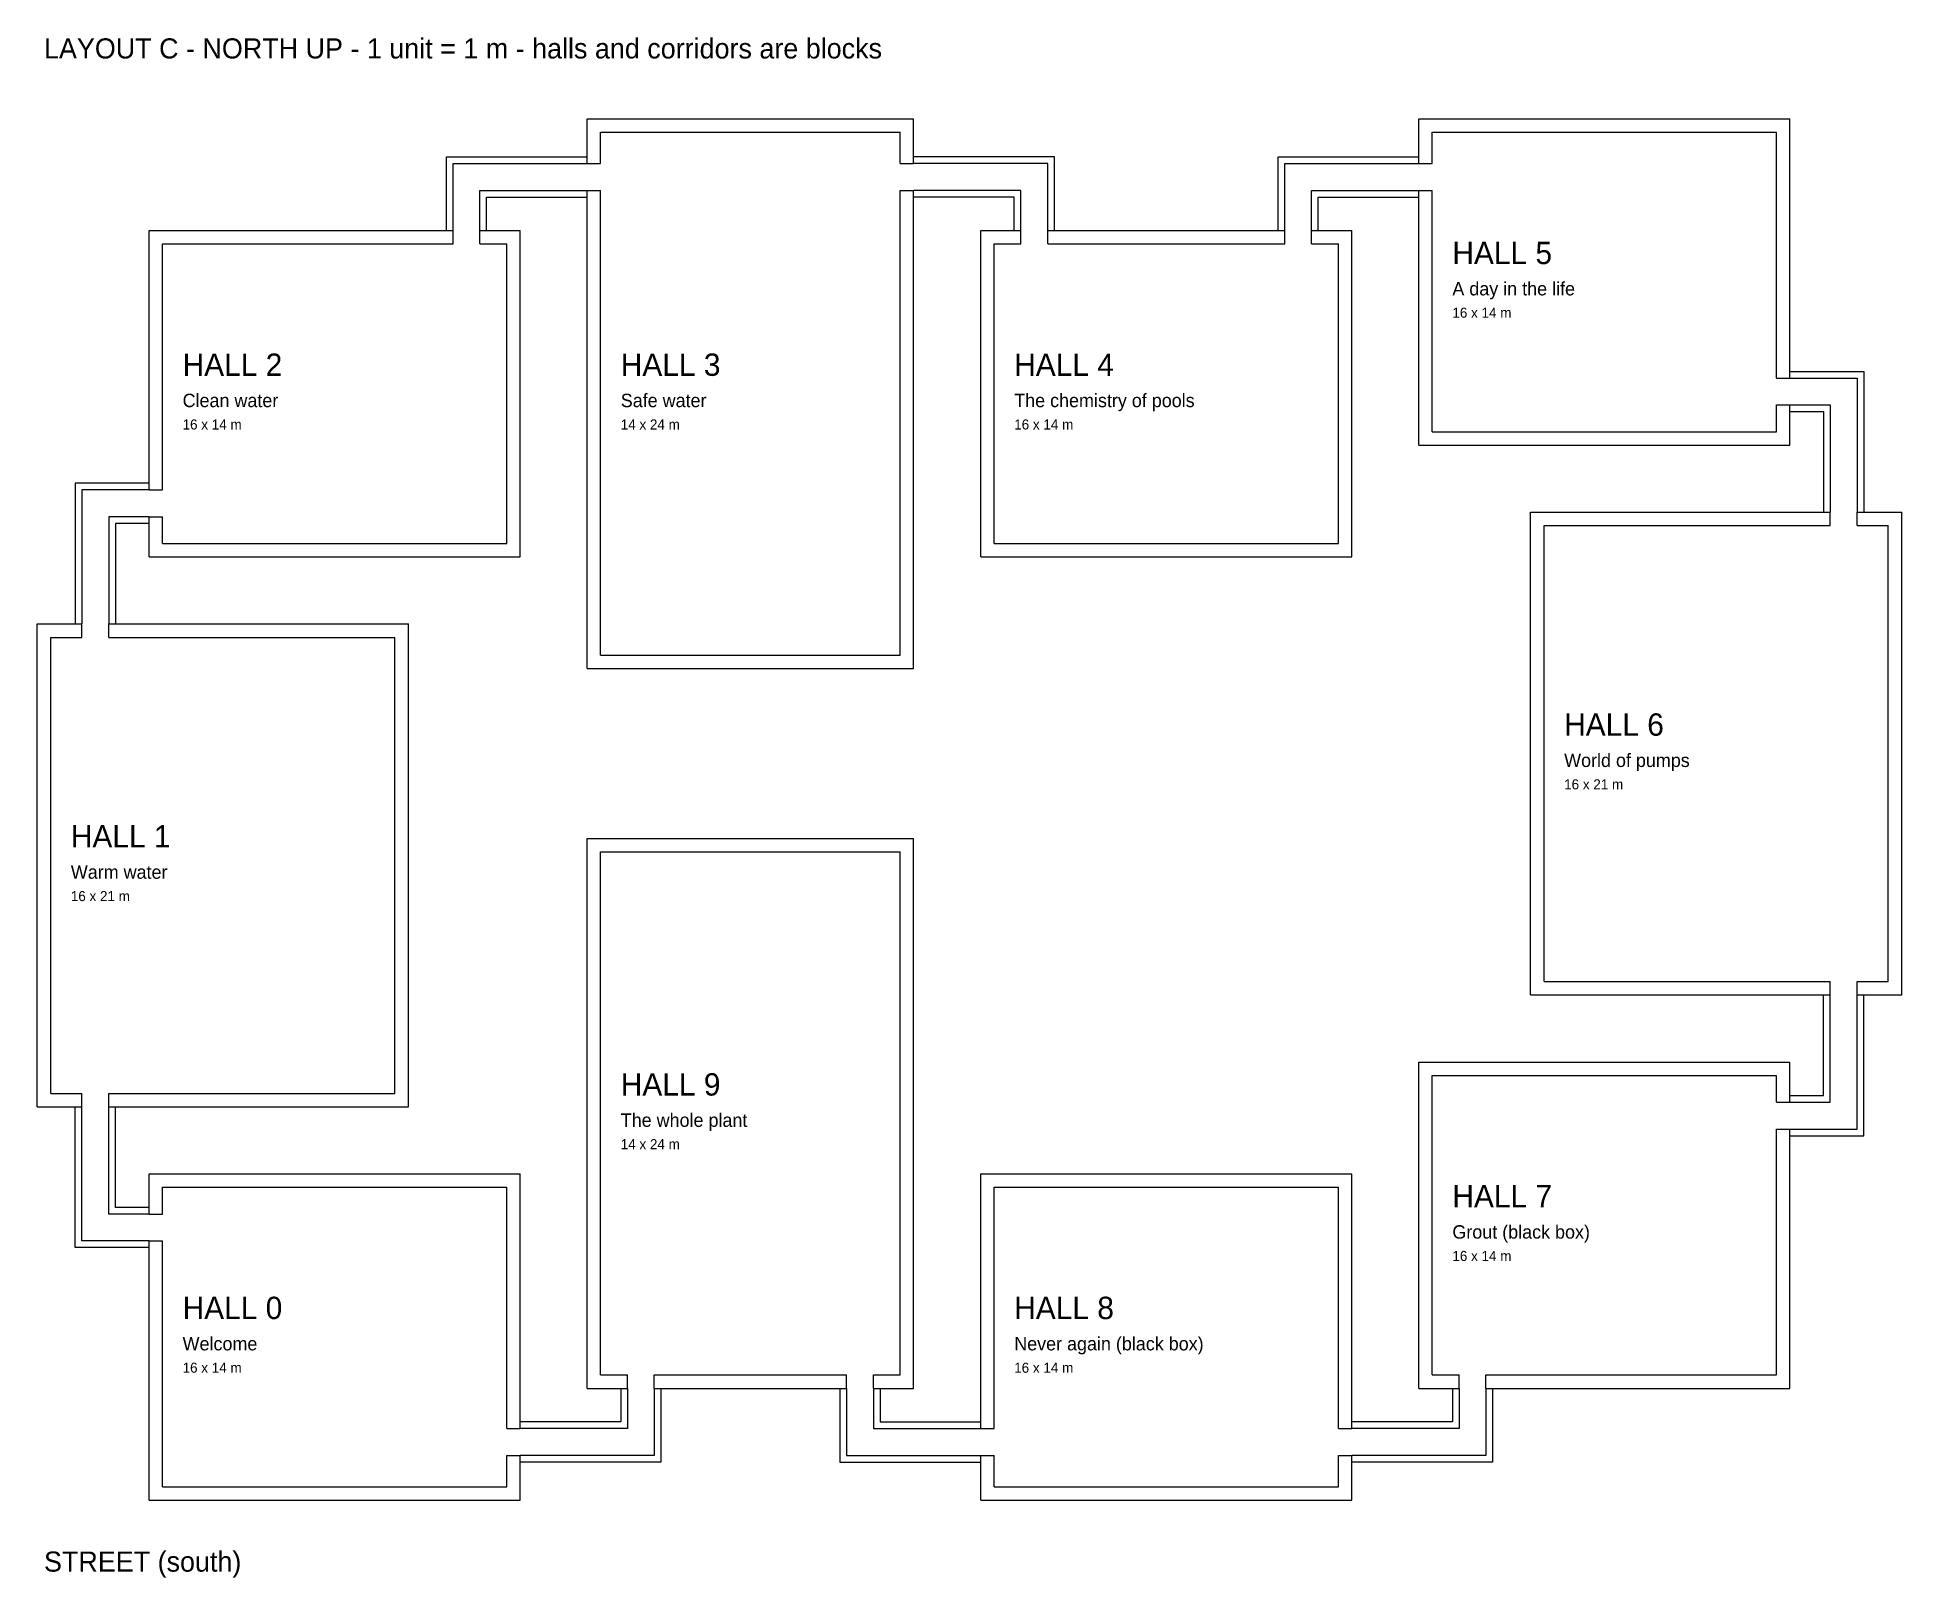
# Model space of a CAD drawing. Header units: metres. Extents: x -0.3 to 83.1, y -3.8 to 65.1.
import ezdxf

# ---------------------------------------------------------------- set-up
doc = ezdxf.new("R2010")
doc.units = ezdxf.units.M
for name, color, linetype in [('CORRIDORS', 3, 'CONTINUOUS'), ('LABELS', 2, 'CONTINUOUS'), ('NOTES', 2, 'CONTINUOUS'), ('ROOMS', 7, 'CONTINUOUS'), ('WALLS', 7, 'CONTINUOUS')]:
    doc.layers.add(name, color=color, linetype=linetype)

# ---------------------------------------------------------------- blocks, each defined once
blk = doc.blocks.new('HALL_0')
at = {"layer": 'WALLS'}
for p, q in [((-8.3, 7.3), (8.3, 7.3)), ((-8.3, 5.5), (-8.3, 7.3)), ((-7.7, 6.7), (7.7, 6.7)), ((-7.7, 5.5), (-7.7, 6.7)), ((7.7, -4.1), (7.7, 6.7)), ((8.3, -4.1), (8.3, 7.3)), ((-8.3, 5.5), (-7.7, 5.5)), ((-8.3, -7.3), (-8.3, 4.3)), ((-8.3, 4.3), (-7.7, 4.3)), ((-7.7, -6.7), (-7.7, 4.3)), ((7.7, -4.1), (8.3, -4.1)), ((7.7, -6.7), (7.7, -5.3)), ((7.7, -5.3), (8.3, -5.3)), ((8.3, -7.3), (8.3, -5.3)), ((-8.3, -7.3), (8.3, -7.3)), ((-7.7, -6.7), (7.7, -6.7))]:
    blk.add_line(p, q, dxfattribs=at)
at = {"layer": 'LABELS'}
for s, height, p in [('HALL 0', 1, (-6.8, 0.8)), ('Welcome', 0.6, (-6.8, -0.6)), ('16 x 14 m', 0.45, (-6.8, -1.6))]:
    blk.add_text(s, height=height, dxfattribs=at).set_placement(p)
blk = doc.blocks.new('HALL_1')
at = {"layer": 'WALLS'}
for p, q in [((-8.3, 10.8), (-6.3, 10.8)), ((-8.3, -10.8), (-8.3, 10.8)), ((-7.7, 10.2), (-6.3, 10.2)), ((-7.7, -10.2), (-7.7, 10.2)), ((-6.3, 10.2), (-6.3, 10.8)), ((-5.1, 10.8), (8.3, 10.8)), ((-5.1, 10.2), (-5.1, 10.8)), ((-5.1, 10.2), (7.7, 10.2)), ((7.7, -10.2), (7.7, 10.2)), ((8.3, -10.8), (8.3, 10.8)), ((-8.3, -10.8), (-6.3, -10.8)), ((-7.7, -10.2), (-6.3, -10.2)), ((-6.3, -10.8), (-6.3, -10.2)), ((-5.1, -10.2), (7.7, -10.2)), ((-5.1, -10.8), (-5.1, -10.2)), ((-5.1, -10.8), (8.3, -10.8))]:
    blk.add_line(p, q, dxfattribs=at)
at = {"layer": 'LABELS'}
for s, height, p in [('HALL 1', 1, (-6.8, 0.8)), ('Warm water', 0.6, (-6.8, -0.6)), ('16 x 21 m', 0.45, (-6.8, -1.6))]:
    blk.add_text(s, height=height, dxfattribs=at).set_placement(p)
blk = doc.blocks.new('HALL_2')
at = {"layer": 'WALLS'}
for p, q in [((-8.3, 7.3), (5.3, 7.3)), ((-8.3, -4.3), (-8.3, 7.3)), ((-7.7, 6.7), (5.3, 6.7)), ((-7.7, -4.3), (-7.7, 6.7)), ((5.3, 6.7), (5.3, 7.3)), ((6.5, 7.3), (8.3, 7.3)), ((6.5, 6.7), (6.5, 7.3)), ((6.5, 6.7), (7.7, 6.7)), ((7.7, -6.7), (7.7, 6.7)), ((8.3, -7.3), (8.3, 7.3)), ((-8.3, -4.3), (-7.7, -4.3)), ((-8.3, -7.3), (-8.3, -5.5)), ((-8.3, -5.5), (-7.7, -5.5)), ((-7.7, -6.7), (-7.7, -5.5)), ((-8.3, -7.3), (8.3, -7.3)), ((-7.7, -6.7), (7.7, -6.7))]:
    blk.add_line(p, q, dxfattribs=at)
at = {"layer": 'LABELS'}
for s, height, p in [('HALL 2', 1, (-6.8, 0.8)), ('Clean water', 0.6, (-6.8, -0.6)), ('16 x 14 m', 0.45, (-6.8, -1.6))]:
    blk.add_text(s, height=height, dxfattribs=at).set_placement(p)
blk = doc.blocks.new('HALL_3')
at = {"layer": 'WALLS'}
for p, q in [((-7.3, 12.3), (7.3, 12.3)), ((-7.3, 10.3), (-7.3, 12.3)), ((-6.7, 11.7), (6.7, 11.7)), ((-6.7, 10.3), (-6.7, 11.7)), ((6.7, 10.3), (6.7, 11.7)), ((7.3, 10.3), (7.3, 12.3)), ((-7.3, 10.3), (-6.7, 10.3)), ((6.7, 10.3), (7.3, 10.3)), ((-7.3, -12.3), (-7.3, 9.1)), ((-7.3, 9.1), (-6.7, 9.1)), ((-6.7, -11.7), (-6.7, 9.1)), ((6.7, -11.7), (6.7, 9.1)), ((6.7, 9.1), (7.3, 9.1)), ((7.3, -12.3), (7.3, 9.1)), ((-7.3, -12.3), (7.3, -12.3)), ((-6.7, -11.7), (6.7, -11.7))]:
    blk.add_line(p, q, dxfattribs=at)
at = {"layer": 'LABELS'}
for s, height, p in [('HALL 3', 1, (-5.8, 0.8)), ('Safe water', 0.6, (-5.8, -0.6)), ('14 x 24 m', 0.45, (-5.8, -1.6))]:
    blk.add_text(s, height=height, dxfattribs=at).set_placement(p)
blk = doc.blocks.new('HALL_4')
at = {"layer": 'WALLS'}
for p, q in [((-8.3, 7.3), (-6.5, 7.3)), ((-8.3, -7.3), (-8.3, 7.3)), ((-7.7, 6.7), (-6.5, 6.7)), ((-7.7, -6.7), (-7.7, 6.7)), ((-6.5, 6.7), (-6.5, 7.3)), ((-5.3, 7.3), (5.3, 7.3)), ((-5.3, 6.7), (-5.3, 7.3)), ((-5.3, 6.7), (5.3, 6.7)), ((5.3, 6.7), (5.3, 7.3)), ((6.5, 7.3), (8.3, 7.3)), ((6.5, 6.7), (6.5, 7.3)), ((6.5, 6.7), (7.7, 6.7)), ((7.7, -6.7), (7.7, 6.7)), ((8.3, -7.3), (8.3, 7.3)), ((-8.3, -7.3), (8.3, -7.3)), ((-7.7, -6.7), (7.7, -6.7))]:
    blk.add_line(p, q, dxfattribs=at)
at = {"layer": 'LABELS'}
for s, height, p in [('HALL 4', 1, (-6.8, 0.8)), ('The chemistry of pools', 0.6, (-6.8, -0.6)), ('16 x 14 m', 0.45, (-6.8, -1.6))]:
    blk.add_text(s, height=height, dxfattribs=at).set_placement(p)
blk = doc.blocks.new('HALL_5')
at = {"layer": 'WALLS'}
for p, q in [((-8.3, 7.3), (8.3, 7.3)), ((-8.3, 5.3), (-8.3, 7.3)), ((-7.7, 6.7), (7.7, 6.7)), ((-7.7, 5.3), (-7.7, 6.7)), ((7.7, -4.3), (7.7, 6.7)), ((8.3, -4.3), (8.3, 7.3)), ((-8.3, 5.3), (-7.7, 5.3)), ((-8.3, -7.3), (-8.3, 4.1)), ((-8.3, 4.1), (-7.7, 4.1)), ((-7.7, -6.7), (-7.7, 4.1)), ((7.7, -4.3), (8.3, -4.3)), ((7.7, -6.7), (7.7, -5.5)), ((7.7, -5.5), (8.3, -5.5)), ((8.3, -7.3), (8.3, -5.5)), ((-8.3, -7.3), (8.3, -7.3)), ((-7.7, -6.7), (7.7, -6.7))]:
    blk.add_line(p, q, dxfattribs=at)
at = {"layer": 'LABELS'}
for s, height, p in [('HALL 5', 1, (-6.8, 0.8)), ('A day in the life', 0.6, (-6.8, -0.6)), ('16 x 14 m', 0.45, (-6.8, -1.6))]:
    blk.add_text(s, height=height, dxfattribs=at).set_placement(p)
blk = doc.blocks.new('HALL_6')
at = {"layer": 'WALLS'}
for p, q in [((-8.3, 10.8), (5.1, 10.8)), ((-8.3, -10.8), (-8.3, 10.8)), ((-7.7, 10.2), (5.1, 10.2)), ((-7.7, -10.2), (-7.7, 10.2)), ((5.1, 10.2), (5.1, 10.8)), ((6.3, 10.8), (8.3, 10.8)), ((6.3, 10.2), (6.3, 10.8)), ((6.3, 10.2), (7.7, 10.2)), ((7.7, -10.2), (7.7, 10.2)), ((8.3, -10.8), (8.3, 10.8)), ((-8.3, -10.8), (5.1, -10.8)), ((-7.7, -10.2), (5.1, -10.2)), ((5.1, -10.8), (5.1, -10.2)), ((6.3, -10.2), (7.7, -10.2)), ((6.3, -10.8), (6.3, -10.2)), ((6.3, -10.8), (8.3, -10.8))]:
    blk.add_line(p, q, dxfattribs=at)
at = {"layer": 'LABELS'}
for s, height, p in [('HALL 6', 1, (-6.8, 0.8)), ('World of pumps', 0.6, (-6.8, -0.6)), ('16 x 21 m', 0.45, (-6.8, -1.6))]:
    blk.add_text(s, height=height, dxfattribs=at).set_placement(p)
blk = doc.blocks.new('HALL_7')
at = {"layer": 'WALLS'}
for p, q in [((-8.3, 7.3), (8.3, 7.3)), ((-8.3, -7.3), (-8.3, 7.3)), ((-7.7, 6.7), (7.7, 6.7)), ((-7.7, -6.7), (-7.7, 6.7)), ((7.7, 5.5), (7.7, 6.7)), ((8.3, 5.5), (8.3, 7.3)), ((7.7, 5.5), (8.3, 5.5)), ((7.7, -6.7), (7.7, 4.3)), ((7.7, 4.3), (8.3, 4.3)), ((8.3, -7.3), (8.3, 4.3)), ((-8.3, -7.3), (-6.5, -7.3)), ((-7.7, -6.7), (-6.5, -6.7)), ((-6.5, -7.3), (-6.5, -6.7)), ((-5.3, -6.7), (7.7, -6.7)), ((-5.3, -7.3), (-5.3, -6.7)), ((-5.3, -7.3), (8.3, -7.3))]:
    blk.add_line(p, q, dxfattribs=at)
at = {"layer": 'LABELS'}
for s, height, p in [('HALL 7', 1, (-6.8, 0.8)), ('Grout (black box)', 0.6, (-6.8, -0.6)), ('16 x 14 m', 0.45, (-6.8, -1.6))]:
    blk.add_text(s, height=height, dxfattribs=at).set_placement(p)
blk = doc.blocks.new('HALL_8')
at = {"layer": 'WALLS'}
for p, q in [((-8.3, 7.3), (8.3, 7.3)), ((-8.3, -4.1), (-8.3, 7.3)), ((-7.7, 6.7), (7.7, 6.7)), ((-7.7, -4.1), (-7.7, 6.7)), ((7.7, -4.1), (7.7, 6.7)), ((8.3, -4.1), (8.3, 7.3)), ((-8.3, -4.1), (-7.7, -4.1)), ((7.7, -4.1), (8.3, -4.1)), ((-8.3, -7.3), (-8.3, -5.3)), ((-8.3, -5.3), (-7.7, -5.3)), ((-7.7, -6.7), (-7.7, -5.3)), ((7.7, -6.7), (7.7, -5.3)), ((7.7, -5.3), (8.3, -5.3)), ((8.3, -7.3), (8.3, -5.3)), ((-8.3, -7.3), (8.3, -7.3)), ((-7.7, -6.7), (7.7, -6.7))]:
    blk.add_line(p, q, dxfattribs=at)
at = {"layer": 'LABELS'}
for s, height, p in [('HALL 8', 1, (-6.8, 0.8)), ('Never again (black box)', 0.6, (-6.8, -0.6)), ('16 x 14 m', 0.45, (-6.8, -1.6))]:
    blk.add_text(s, height=height, dxfattribs=at).set_placement(p)
blk = doc.blocks.new('HALL_9')
at = {"layer": 'WALLS'}
for p, q in [((-7.3, 12.3), (7.3, 12.3)), ((-7.3, -12.3), (-7.3, 12.3)), ((-6.7, 11.7), (6.7, 11.7)), ((-6.7, -11.7), (-6.7, 11.7)), ((6.7, -11.7), (6.7, 11.7)), ((7.3, -12.3), (7.3, 12.3)), ((-7.3, -12.3), (-5.5, -12.3)), ((-6.7, -11.7), (-5.5, -11.7)), ((-5.5, -12.3), (-5.5, -11.7)), ((-4.3, -11.7), (4.3, -11.7)), ((-4.3, -12.3), (-4.3, -11.7)), ((-4.3, -12.3), (4.3, -12.3)), ((4.3, -12.3), (4.3, -11.7)), ((5.5, -11.7), (6.7, -11.7)), ((5.5, -12.3), (5.5, -11.7)), ((5.5, -12.3), (7.3, -12.3))]:
    blk.add_line(p, q, dxfattribs=at)
at = {"layer": 'LABELS'}
for s, height, p in [('HALL 9', 1, (-5.8, 0.8)), ('The whole plant', 0.6, (-5.8, -0.6)), ('14 x 24 m', 0.45, (-5.8, -1.6))]:
    blk.add_text(s, height=height, dxfattribs=at).set_placement(p)
blk = doc.blocks.new('CORRIDOR')
at = {"layer": 'CORRIDORS'}
for p, q in [((-0.9, 0), (-0.9, 3.3)), ((-0.9, 3.3), (5.4, 3.3)), ((-0.6, 0), (-0.6, 3)), ((-0.6, 3), (5.4, 3)), ((0.6, 0), (0.6, 1.8)), ((0.6, 1.8), (5.4, 1.8)), ((0.9, 0), (0.9, 1.5)), ((0.9, 1.5), (5.4, 1.5))]:
    blk.add_line(p, q, dxfattribs=at)

msp = doc.modelspace()

# ---------------------------------------------------------------- block references
at = {"layer": 'CORRIDORS'}
for p in [(18.9, 56.5), (56.1, 56.5)]:
    msp.add_blockref('CORRIDOR', p, dxfattribs=at)
at = {"layer": 'CORRIDORS', "xscale": -1}
msp.add_blockref('CORRIDOR', (44.3, 56.5), dxfattribs=at)
at = {"layer": 'CORRIDORS'}
for p, rotation in [((78.1, 49.3), 270), ((4.7, 11.9), 90), ((26.7, 4.7), 180), ((63.9, 4.7), 180)]:
    msp.add_blockref('CORRIDOR', p, dxfattribs=dict(at, rotation=rotation))
at = {"layer": 'CORRIDORS', "xscale": -1}
for p, rotation in [((4.7, 44.3), 90), ((78.1, 16.9), 270), ((36.5, 4.7), 180)]:
    msp.add_blockref('CORRIDOR', p, dxfattribs=dict(at, rotation=rotation))
at = {"layer": 'ROOMS'}
for name, p in [('HALL_3', (31.6, 49.2)), ('HALL_5', (69.8, 54.2)), ('HALL_2', (13, 49.2)), ('HALL_4', (50.2, 49.2)), ('HALL_6', (74.8, 33.1)), ('HALL_1', (8, 28.1)), ('HALL_9', (31.6, 17)), ('HALL_7', (69.8, 12)), ('HALL_0', (13, 7)), ('HALL_8', (50.2, 7))]:
    msp.add_blockref(name, p, dxfattribs=at)

# ---------------------------------------------------------------- texts
at = {"layer": 'NOTES'}
for s, p in [('LAYOUT C - NORTH UP - 1 unit = 1 m - halls and corridors are blocks', (0, 64.2)), ('STREET (south)', (0, -3.5))]:
    msp.add_text(s, height=0.9, dxfattribs=at).set_placement(p)

doc.saveas('drawing.dxf')
